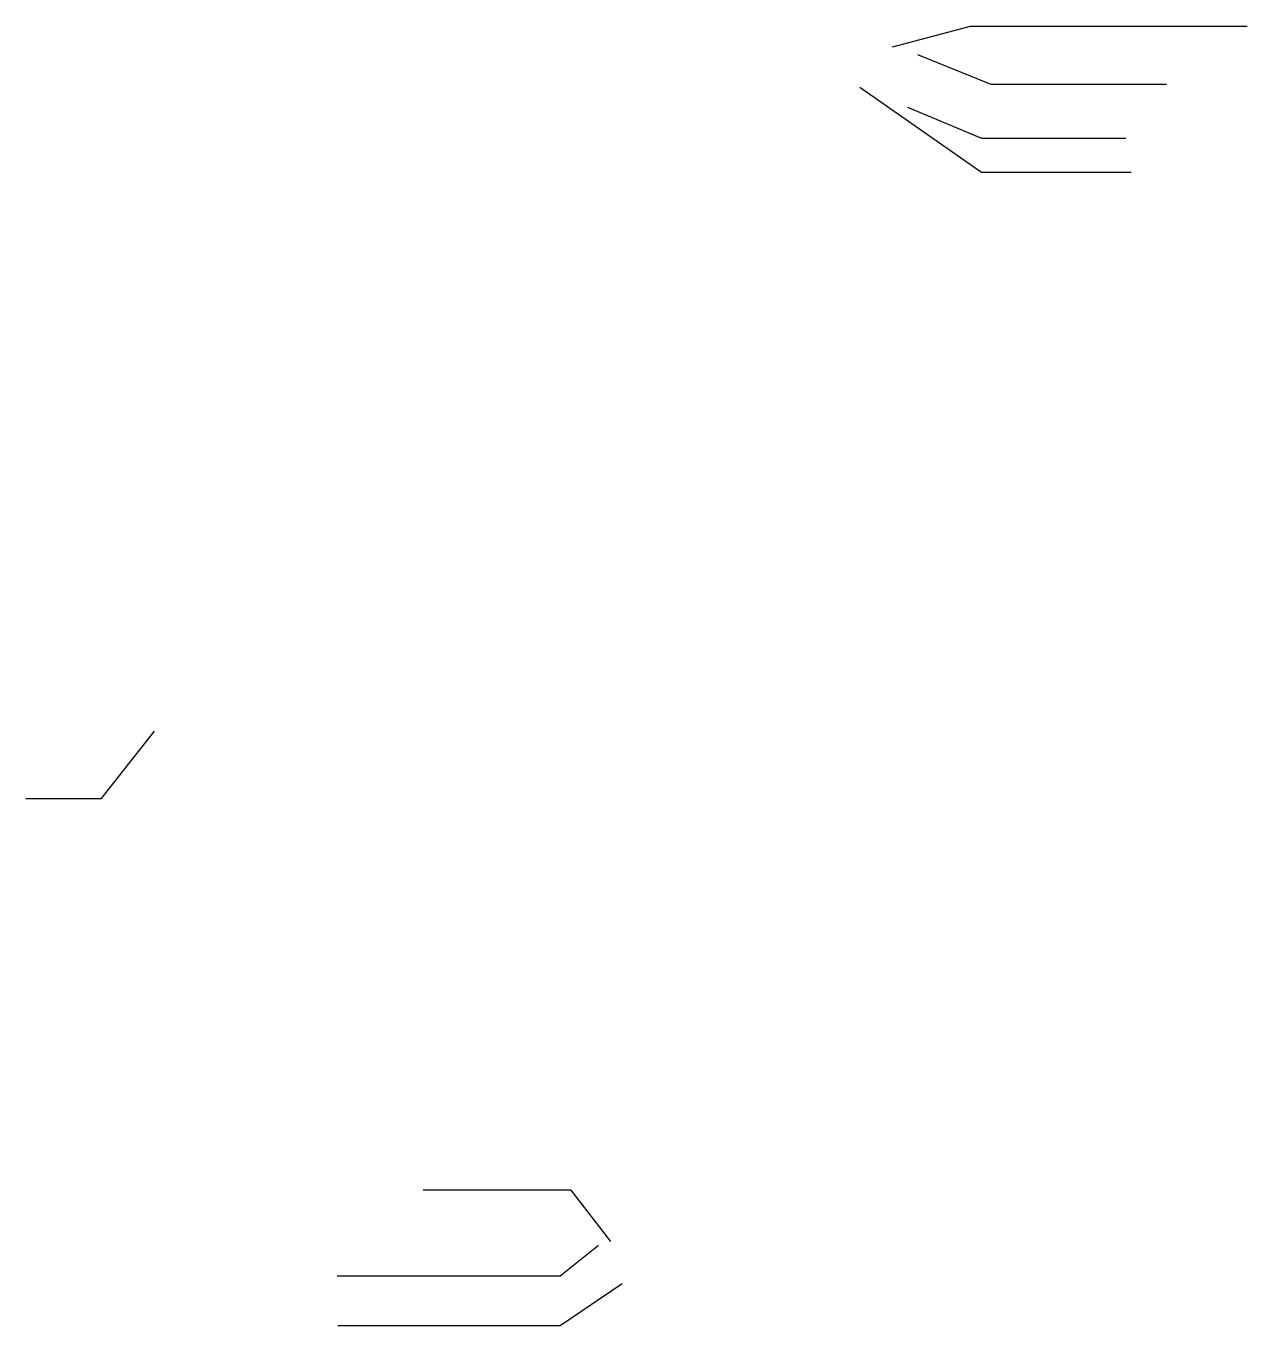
# Model space of a CAD drawing. Header units: metres. Extents: x -2119 to 2193, y 2231 to 3072.
# Drawn here: x -2119 to -1542, y 2302 to 2916 of the extents above.
import ezdxf

# ---------------------------------------------------------------- set-up
doc = ezdxf.new("R2010")
doc.units = ezdxf.units.M
doc.layers.add('DIM', color=4, linetype='Continuous')

msp = doc.modelspace()

# ---------------------------------------------------------------- linework, layer by layer
at = {"layer": 'DIM'}
for points in [[(-1709.89, 2906.06), (-1672.97, 2915.9), (-1542.45, 2915.9)], [(-1697.98, 2902.52), (-1663.34, 2888.37), (-1580.54, 2888.37)], [(-1725.31, 2887.05), (-1667.75, 2846.96), (-1597.07, 2846.96)], [(-1702.81, 2877.55), (-1667.75, 2862.94), (-1599.65, 2862.94)], [(-2058.42, 2583.05), (-2083.55, 2551.09), (-2118.96, 2551.09)], [(-1842.79, 2342.19), (-1861.57, 2366.43), (-1931.46, 2366.43)], [(-1848.68, 2340.36), (-1866.68, 2325.87), (-1972.06, 2325.92)], [(-1837.43, 2322.31), (-1866.68, 2302.35), (-1971.73, 2302.35)]]:
    msp.add_lwpolyline(points, dxfattribs=at)

doc.saveas('drawing.dxf')
